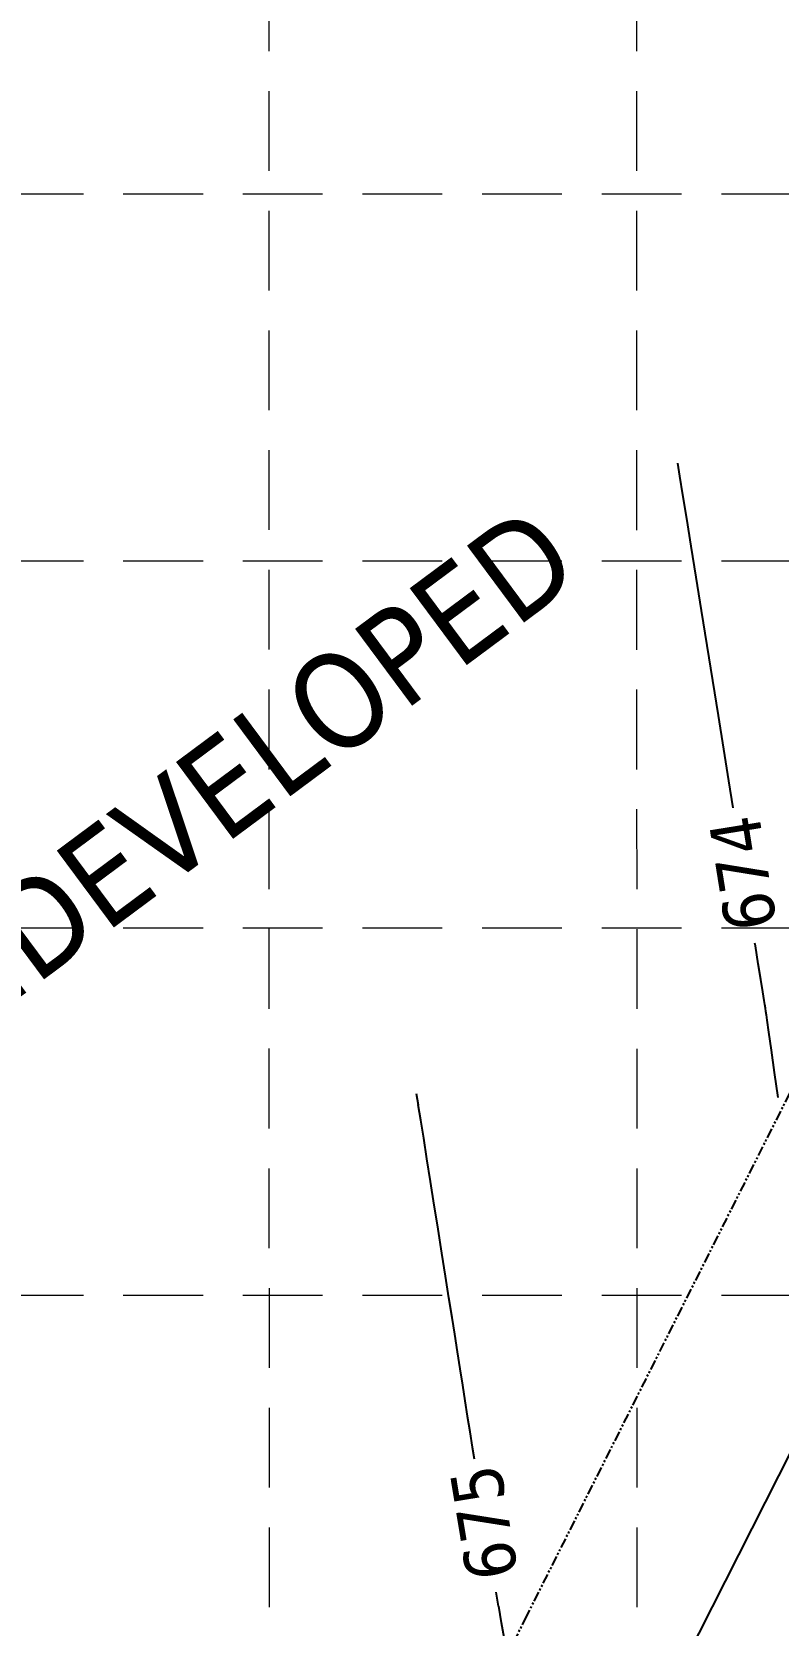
# Model space of a CAD drawing. Header units: inches. Extents: x 6967 to 7890, y 13663 to 15138.
# Drawn here: x 7045.9 to 7092.7, y 14310.8 to 14410.6 of the extents above; entities that cross this region are included whole.
import ezdxf
from ezdxf.enums import TextEntityAlignment as Align

# ---------------------------------------------------------------- set-up
doc = ezdxf.new("R2010")
doc.units = ezdxf.units.IN
doc.header["$MEASUREMENT"] = 0
doc.linetypes.add('HIDDEN', pattern=[0.375, 0.25, -0.125])
doc.linetypes.add('xGWI003pt$0$PHANTOM2', pattern=[1.25, 0.625, -0.125, 0.125, -0.125, 0.125, -0.125])
for name, color, linetype in [('C-ANNO-SITE-TEXT-E', 14, 'Continuous'), ('EC', 35, 'Continuous'), ('GRID', 254, 'HIDDEN'), ('V-ROAD-BACK-P', 2, 'Continuous'), ('xGWI003pt$0$C-ANNO-ROAD-E', 6, 'Continuous'), ('xGWI003pt$0$C-PROP-ADJ-E', 6, 'xGWI003pt$0$PHANTOM2')]:
    doc.layers.add(name, color=color, linetype=linetype)
doc.styles.add('L80', font='TAHOMA.TTF', dxfattribs={"height": 3.2})
doc.styles.get("Standard").update_dxf_attribs({"font": 'ARIAL.TTF'})

msp = doc.modelspace()

# ---------------------------------------------------------------- linework, layer by layer
at = {"layer": 'EC', "color": 35}
for points, elevation in [([(7086.492, 14382.81), (7086.362, 14383.613)], 674), ([(7086.68, 14381.638), (7086.492, 14382.81)], 674), ([(7088.197, 14372.205), (7087.847, 14374.382)], 674), ([(7089.562, 14363.72), (7089.244, 14365.696)], 674), ([(7089.837, 14362.015), (7089.562, 14363.72)], 674), ([(7091.227, 14353.374), (7091.199, 14353.544)], 674), ([(7091.407, 14352.254), (7091.227, 14353.374)], 674), ([(7091.564, 14351.277), (7091.407, 14352.254)], 674), ([(7091.777, 14349.95), (7091.69, 14350.493)], 674), ([(7091.817, 14349.7), (7091.777, 14349.95)], 674), ([(7092.074, 14347.957), (7091.968, 14348.721)], 674), ([(7070.242, 14342.459), (7070.092, 14343.404)], 675), ([(7070.852, 14338.617), (7070.629, 14340.024)], 675), ([(7071.327, 14335.628), (7071.087, 14337.138)], 675), ([(7072.205, 14330.098), (7072.011, 14331.322)], 675), ([(7072.548, 14327.937), (7072.372, 14329.047)], 675), ([(7072.715, 14326.877), (7072.548, 14327.937)], 675), ([(7072.875, 14325.858), (7072.715, 14326.877)], 675), ([(7073.031, 14324.867), (7072.875, 14325.858)], 675), ([(7073.337, 14322.927), (7073.184, 14323.894)], 675), ([(7075.508, 14309.811), (7075.314, 14310.95)], 675)]:
    msp.add_lwpolyline(points, dxfattribs=dict(at, elevation=elevation))
at = {"layer": 'EC', "color": 35, "extrusion": (0.987309, 0.158813, 0), "elevation": 9280.736}
for points in [[(13072.152, 674), (13073.656, 674)], [(13070.389, 674), (13072.152, 674)], [(13068.421, 674), (13070.389, 674)], [(13066.307, 674), (13068.421, 674)], [(13061.863, 674), (13064.102, 674)], [(13059.647, 674), (13061.863, 674)], [(13057.509, 674), (13059.647, 674)], [(13042.11, 674), (13042.905, 674)], [(13041.076, 674), (13041.307, 674)], [(13040.874, 674), (13041.076, 674)], [(13040.642, 674), (13040.874, 674)]]:
    msp.add_lwpolyline(points, dxfattribs=at)
at = {"layer": 'EC', "color": 35, "extrusion": (0.990273, 0.139141, 0), "elevation": 9019.473}
msp.add_lwpolyline([(13222.365, 674), (13222.69, 674)], dxfattribs=at)
at = {"layer": 'EC', "color": 35, "extrusion": (0.990369, 0.138456, 0), "elevation": 9010.325}
msp.add_lwpolyline([(13226.697, 674), (13227.828, 674)], dxfattribs=at)
at = {"layer": 'EC', "color": 35, "extrusion": (0.99007, 0.140574, 0), "elevation": 9038.605}
msp.add_lwpolyline([(13205.985, 674), (13207.388, 674)], dxfattribs=at)
at = {"layer": 'EC', "color": 35, "extrusion": (0.989651, 0.143497, 0), "elevation": 9077.555}
msp.add_lwpolyline([(13177.656, 674), (13179.242, 674)], dxfattribs=at)
at = {"layer": 'EC', "color": 35, "extrusion": (0.987624, 0.156837, 0), "elevation": 9232.178}
for points in [[(13057.042, 675), (13057.761, 675)], [(13054.929, 675), (13056.084, 675)], [(13053.619, 675), (13054.929, 675)], [(13050.697, 675), (13052.194, 675)], [(13047.649, 675), (13049.168, 675)], [(13046.182, 675), (13047.649, 675)], [(13044.808, 675), (13046.182, 675)], [(13042.505, 675), (13043.568, 675)]]:
    msp.add_lwpolyline(points, dxfattribs=at)
at = {"layer": 'EC', "color": 35, "extrusion": (0.987844, 0.155451, 0), "elevation": 9213.858}
msp.add_lwpolyline([(13050.238, 675), (13051.223, 675)], dxfattribs=at)
at = {"layer": 'EC', "color": 35, "extrusion": (0.987647, 0.156694, 0), "elevation": 9230.276}
msp.add_lwpolyline([(13036.667, 675), (13037.651, 675)], dxfattribs=at)
at = {"layer": 'EC', "color": 35, "extrusion": (0.987482, 0.157731, 0), "elevation": 9243.968}
msp.add_lwpolyline([(13026.209, 675), (13026.961, 675)], dxfattribs=at)
at = {"layer": 'EC', "color": 35, "extrusion": (0.985862, 0.167557, 0), "elevation": 9373.18}
msp.add_lwpolyline([(12924.169, 675), (12925.057, 675)], dxfattribs=at)
at = {"layer": 'EC', "color": 35, "extrusion": (0.985796, 0.167947, 0), "elevation": 9378.297}
msp.add_lwpolyline([(12919.4, 675), (12920.457, 675)], dxfattribs=at)
at = {"layer": 'GRID', "color": 252, "linetype": 'HIDDEN', "lineweight": 0, "ltscale": 20}
for p, q in [((7060.839, 13779.434), (7060.627, 15112.636)), ((7083.963, 13779.43), (7083.599, 15112.6)), ((6991.593, 14400.5), (7865.68, 14400.5)), ((6991.593, 14377.497), (7865.68, 14377.497)), ((6991.593, 14354.495), (7865.68, 14354.495)), ((6991.593, 14331.493), (7865.68, 14331.493))]:
    msp.add_line(p, q, dxfattribs=at)
at = {"layer": 'V-ROAD-BACK-P', "color": 7}
msp.add_lwpolyline([(7048.018, 14208.166, -0.049115), (7086.033, 14307.016), (7140.189, 14413.91, 0.421069), (7126.584, 14453.873, -2.849906)], format="xyb", dxfattribs=at)
at = {"layer": 'xGWI003pt$0$C-PROP-ADJ-E', "color": 253}
msp.add_line((7120.916, 14398.843), (7076.88, 14311.395), dxfattribs=at)
msp.add_arc((7559.18, 14068.524), 540, 153.27167, 171.7172, dxfattribs=at)

# ---------------------------------------------------------------- texts
at = {"layer": 'C-ANNO-SITE-TEXT-E', "color": 253, "style": 'L80'}
msp.add_text('UNDEVELOPED', height=6, rotation=36.61041, dxfattribs=at).set_placement((7037.66, 14344.614))
at = {"layer": 'EC', "color": 35, "char_height": 3.2, "width": 8.40081, "attachment_point": 1, "style": 'L80'}
for s, insert, rotation in [('\\fTahoma|b0|i0|c0|p34;\\W1.0000000000;\\T1.0000000000;\\o\\l674', (7089.425, 14354.101, 674), 99.13802), ('\\fTahoma|b0|i0|c0|p34;\\W1.0000000000;\\T1.0000000000;\\o\\l675', (7073.2, 14313.415, 675), 99.35953)]:
    msp.add_mtext(s, dxfattribs=dict(at, insert=insert, rotation=rotation))
at = {"layer": 'xGWI003pt$0$C-ANNO-ROAD-E', "color": 7}
msp.add_text('HORIZON NORTH PARKWAY', height=6.7, rotation=64.86781, dxfattribs=at).set_placement((7098.585, 14300.612), align=Align.CENTER)

doc.saveas('drawing.dxf')
